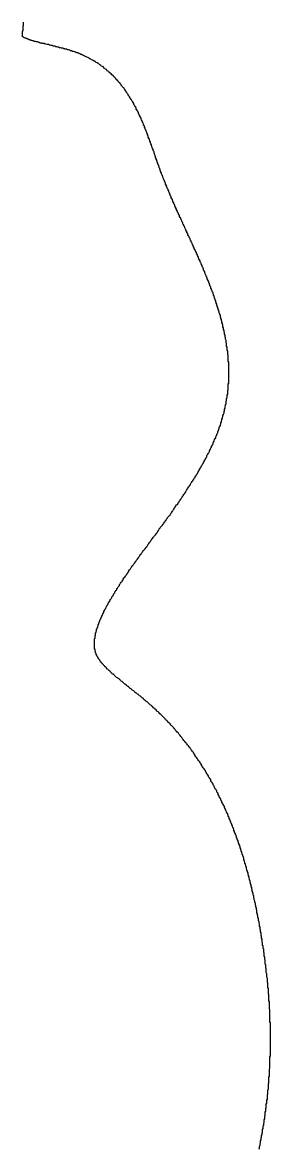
# Model space of a CAD drawing. Header units: millimetres. Extents: x 111 to 2999, y 81 to 1941.
# Drawn here: x 1063.1 to 1067.85, y 438.18 to 459.73 of the extents above; entities that cross this region are included whole.
import ezdxf

# ---------------------------------------------------------------- set-up
doc = ezdxf.new("R2010")
doc.units = ezdxf.units.MM

msp = doc.modelspace()

# ---------------------------------------------------------------- linework, layer by layer
msp.add_polyline3d([(1067.63, 438.163, 0), (1067.64, 438.183, 0), (1067.64, 438.203, 0), (1067.64, 438.223, 0), (1067.65, 438.233, 0), (1067.65, 438.253, 0), (1067.65, 438.273, 0), (1067.66, 438.283, 0), (1067.66, 438.303, 0), (1067.66, 438.323, 0), (1067.67, 438.343, 0), (1067.67, 438.353, 0), (1067.67, 438.373, 0), (1067.68, 438.393, 0), (1067.68, 438.403, 0), (1067.68, 438.423, 0), (1067.69, 438.443, 0), (1067.69, 438.463, 0), (1067.69, 438.473, 0), (1067.7, 438.493, 0), (1067.7, 438.513, 0), (1067.7, 438.523, 0), (1067.7, 438.543, 0), (1067.71, 438.563, 0), (1067.71, 438.573, 0), (1067.71, 438.593, 0), (1067.71, 438.613, 0), (1067.72, 438.623, 0), (1067.72, 438.643, 0), (1067.72, 438.663, 0), (1067.73, 438.673, 0), (1067.73, 438.693, 0), (1067.73, 438.713, 0), (1067.73, 438.723, 0), (1067.74, 438.743, 0), (1067.74, 438.763, 0), (1067.74, 438.773, 0), (1067.74, 438.793, 0), (1067.75, 438.813, 0), (1067.75, 438.823, 0), (1067.75, 438.843, 0), (1067.75, 438.863, 0), (1067.75, 438.873, 0), (1067.76, 438.893, 0), (1067.76, 438.913, 0), (1067.76, 438.923, 0), (1067.76, 438.943, 0), (1067.77, 438.963, 0), (1067.77, 438.973, 0), (1067.77, 438.993, 0), (1067.77, 439.013, 0), (1067.77, 439.023, 0), (1067.78, 439.043, 0), (1067.78, 439.053, 0), (1067.78, 439.073, 0), (1067.78, 439.093, 0), (1067.78, 439.103, 0), (1067.79, 439.123, 0), (1067.79, 439.143, 0), (1067.79, 439.153, 0), (1067.79, 439.173, 0), (1067.79, 439.193, 0), (1067.79, 439.203, 0), (1067.8, 439.223, 0), (1067.8, 439.233, 0), (1067.8, 439.253, 0), (1067.8, 439.273, 0), (1067.8, 439.283, 0), (1067.8, 439.303, 0), (1067.81, 439.313, 0), (1067.81, 439.333, 0), (1067.81, 439.353, 0), (1067.81, 439.363, 0), (1067.81, 439.383, 0), (1067.81, 439.403, 0), (1067.81, 439.413, 0), (1067.82, 439.433, 0), (1067.82, 439.443, 0), (1067.82, 439.463, 0), (1067.82, 439.483, 0), (1067.82, 439.493, 0), (1067.82, 439.513, 0), (1067.82, 439.523, 0), (1067.82, 439.543, 0), (1067.83, 439.563, 0), (1067.83, 439.573, 0), (1067.83, 439.593, 0), (1067.83, 439.603, 0), (1067.83, 439.623, 0), (1067.83, 439.633, 0), (1067.83, 439.653, 0), (1067.83, 439.673, 0), (1067.83, 439.683, 0), (1067.83, 439.703, 0), (1067.84, 439.713, 0), (1067.84, 439.733, 0), (1067.84, 439.753, 0), (1067.84, 439.763, 0), (1067.84, 439.783, 0), (1067.84, 439.793, 0), (1067.84, 439.813, 0), (1067.84, 439.823, 0), (1067.84, 439.843, 0), (1067.84, 439.863, 0), (1067.84, 439.873, 0), (1067.84, 439.893, 0), (1067.84, 439.903, 0), (1067.84, 439.923, 0), (1067.84, 439.933, 0), (1067.85, 439.953, 0), (1067.85, 439.973, 0), (1067.85, 439.983, 0), (1067.85, 440.003, 0), (1067.85, 440.013, 0), (1067.85, 440.033, 0), (1067.85, 440.043, 0), (1067.85, 440.063, 0), (1067.85, 440.083, 0), (1067.85, 440.093, 0), (1067.85, 440.113, 0), (1067.85, 440.123, 0), (1067.85, 440.143, 0), (1067.85, 440.153, 0), (1067.85, 440.173, 0), (1067.85, 440.183, 0), (1067.85, 440.203, 0), (1067.85, 440.213, 0), (1067.85, 440.233, 0), (1067.85, 440.253, 0), (1067.85, 440.263, 0), (1067.85, 440.283, 0), (1067.85, 440.293, 0), (1067.85, 440.313, 0), (1067.85, 440.323, 0), (1067.85, 440.343, 0), (1067.85, 440.353, 0), (1067.85, 440.373, 0), (1067.85, 440.383, 0), (1067.85, 440.403, 0), (1067.85, 440.423, 0), (1067.85, 440.433, 0), (1067.85, 440.453, 0), (1067.85, 440.463, 0), (1067.85, 440.483, 0), (1067.85, 440.493, 0), (1067.85, 440.513, 0), (1067.85, 440.523, 0), (1067.85, 440.543, 0), (1067.85, 440.553, 0), (1067.85, 440.573, 0), (1067.85, 440.583, 0), (1067.84, 440.603, 0), (1067.84, 440.623, 0), (1067.84, 440.633, 0), (1067.84, 440.653, 0), (1067.84, 440.663, 0), (1067.84, 440.683, 0), (1067.84, 440.693, 0), (1067.84, 440.713, 0), (1067.84, 440.723, 0), (1067.84, 440.743, 0), (1067.84, 440.753, 0), (1067.84, 440.773, 0), (1067.84, 440.783, 0), (1067.84, 440.803, 0), (1067.84, 440.813, 0), (1067.84, 440.833, 0), (1067.83, 440.843, 0), (1067.83, 440.863, 0), (1067.83, 440.873, 0), (1067.83, 440.893, 0), (1067.83, 440.903, 0), (1067.83, 440.923, 0), (1067.83, 440.933, 0), (1067.83, 440.953, 0), (1067.83, 440.973, 0), (1067.83, 440.983, 0), (1067.82, 441.003, 0), (1067.82, 441.013, 0), (1067.82, 441.033, 0), (1067.82, 441.043, 0), (1067.82, 441.063, 0), (1067.82, 441.073, 0), (1067.82, 441.093, 0), (1067.82, 441.103, 0), (1067.82, 441.123, 0), (1067.81, 441.133, 0), (1067.81, 441.153, 0), (1067.81, 441.163, 0), (1067.81, 441.183, 0), (1067.81, 441.193, 0), (1067.81, 441.213, 0), (1067.81, 441.223, 0), (1067.81, 441.243, 0), (1067.8, 441.253, 0), (1067.8, 441.273, 0), (1067.8, 441.283, 0), (1067.8, 441.303, 0), (1067.8, 441.313, 0), (1067.8, 441.333, 0), (1067.8, 441.343, 0), (1067.79, 441.363, 0), (1067.79, 441.373, 0), (1067.79, 441.393, 0), (1067.79, 441.403, 0), (1067.79, 441.423, 0), (1067.79, 441.433, 0), (1067.78, 441.453, 0), (1067.78, 441.463, 0), (1067.78, 441.483, 0), (1067.78, 441.493, 0), (1067.78, 441.513, 0), (1067.78, 441.523, 0), (1067.77, 441.543, 0), (1067.77, 441.553, 0), (1067.77, 441.573, 0), (1067.77, 441.583, 0), (1067.77, 441.603, 0), (1067.77, 441.613, 0), (1067.76, 441.633, 0), (1067.76, 441.643, 0), (1067.76, 441.663, 0), (1067.76, 441.673, 0), (1067.76, 441.693, 0), (1067.75, 441.703, 0), (1067.75, 441.723, 0), (1067.75, 441.733, 0), (1067.75, 441.753, 0), (1067.75, 441.763, 0), (1067.75, 441.783, 0), (1067.74, 441.793, 0), (1067.74, 441.813, 0), (1067.74, 441.823, 0), (1067.74, 441.843, 0), (1067.73, 441.853, 0), (1067.73, 441.873, 0), (1067.73, 441.883, 0), (1067.73, 441.903, 0), (1067.73, 441.913, 0), (1067.72, 441.933, 0), (1067.72, 441.943, 0), (1067.72, 441.963, 0), (1067.72, 441.973, 0), (1067.72, 441.993, 0), (1067.71, 442.003, 0), (1067.71, 442.023, 0), (1067.71, 442.033, 0), (1067.71, 442.053, 0), (1067.7, 442.063, 0), (1067.7, 442.083, 0), (1067.7, 442.093, 0), (1067.7, 442.113, 0), (1067.69, 442.123, 0), (1067.69, 442.143, 0), (1067.69, 442.153, 0), (1067.69, 442.173, 0), (1067.69, 442.183, 0), (1067.68, 442.203, 0), (1067.68, 442.213, 0), (1067.68, 442.233, 0), (1067.68, 442.243, 0), (1067.67, 442.263, 0), (1067.67, 442.273, 0), (1067.67, 442.293, 0), (1067.67, 442.303, 0), (1067.66, 442.323, 0), (1067.66, 442.343, 0), (1067.66, 442.353, 0), (1067.65, 442.373, 0), (1067.65, 442.383, 0), (1067.65, 442.403, 0), (1067.65, 442.413, 0), (1067.64, 442.433, 0), (1067.64, 442.443, 0), (1067.64, 442.463, 0), (1067.64, 442.473, 0), (1067.63, 442.493, 0), (1067.63, 442.503, 0), (1067.63, 442.523, 0), (1067.62, 442.533, 0), (1067.62, 442.553, 0), (1067.62, 442.563, 0), (1067.62, 442.583, 0), (1067.61, 442.593, 0), (1067.61, 442.613, 0), (1067.61, 442.623, 0), (1067.6, 442.643, 0), (1067.6, 442.653, 0), (1067.6, 442.673, 0), (1067.59, 442.683, 0), (1067.59, 442.703, 0), (1067.59, 442.713, 0), (1067.59, 442.733, 0), (1067.58, 442.753, 0), (1067.58, 442.763, 0), (1067.58, 442.783, 0), (1067.57, 442.793, 0), (1067.57, 442.813, 0), (1067.57, 442.823, 0), (1067.56, 442.843, 0), (1067.56, 442.853, 0), (1067.56, 442.873, 0), (1067.55, 442.883, 0), (1067.55, 442.903, 0), (1067.55, 442.913, 0), (1067.54, 442.933, 0), (1067.54, 442.943, 0), (1067.54, 442.963, 0), (1067.53, 442.973, 0), (1067.53, 442.993, 0), (1067.53, 443.013, 0), (1067.52, 443.023, 0), (1067.52, 443.043, 0), (1067.52, 443.053, 0), (1067.51, 443.073, 0), (1067.51, 443.083, 0), (1067.5, 443.103, 0), (1067.5, 443.113, 0), (1067.5, 443.133, 0), (1067.49, 443.143, 0), (1067.49, 443.163, 0), (1067.49, 443.173, 0), (1067.48, 443.193, 0), (1067.48, 443.203, 0), (1067.48, 443.223, 0), (1067.47, 443.243, 0), (1067.47, 443.253, 0), (1067.46, 443.273, 0), (1067.46, 443.283, 0), (1067.46, 443.303, 0), (1067.45, 443.313, 0), (1067.45, 443.333, 0), (1067.44, 443.343, 0), (1067.44, 443.363, 0), (1067.44, 443.373, 0), (1067.43, 443.393, 0), (1067.43, 443.403, 0), (1067.42, 443.423, 0), (1067.42, 443.443, 0), (1067.42, 443.453, 0), (1067.41, 443.473, 0), (1067.41, 443.483, 0), (1067.4, 443.503, 0), (1067.4, 443.513, 0), (1067.39, 443.533, 0), (1067.39, 443.543, 0), (1067.39, 443.563, 0), (1067.38, 443.573, 0), (1067.38, 443.593, 0), (1067.37, 443.603, 0), (1067.37, 443.623, 0), (1067.36, 443.633, 0), (1067.36, 443.653, 0), (1067.35, 443.673, 0), (1067.35, 443.683, 0), (1067.34, 443.703, 0), (1067.34, 443.713, 0), (1067.34, 443.733, 0), (1067.33, 443.743, 0), (1067.33, 443.763, 0), (1067.32, 443.773, 0), (1067.32, 443.793, 0), (1067.31, 443.803, 0), (1067.31, 443.823, 0), (1067.3, 443.833, 0), (1067.3, 443.853, 0), (1067.29, 443.863, 0), (1067.29, 443.883, 0), (1067.28, 443.893, 0), (1067.28, 443.913, 0), (1067.27, 443.933, 0), (1067.27, 443.943, 0), (1067.26, 443.963, 0), (1067.26, 443.973, 0), (1067.25, 443.993, 0), (1067.25, 444.003, 0), (1067.24, 444.023, 0), (1067.24, 444.033, 0), (1067.23, 444.053, 0), (1067.23, 444.063, 0), (1067.22, 444.083, 0), (1067.21, 444.093, 0), (1067.21, 444.113, 0), (1067.2, 444.123, 0), (1067.2, 444.143, 0), (1067.19, 444.153, 0), (1067.19, 444.173, 0), (1067.18, 444.183, 0), (1067.18, 444.203, 0), (1067.17, 444.213, 0), (1067.16, 444.233, 0), (1067.16, 444.243, 0), (1067.15, 444.263, 0), (1067.15, 444.283, 0), (1067.14, 444.293, 0), (1067.14, 444.313, 0), (1067.13, 444.323, 0), (1067.12, 444.343, 0), (1067.12, 444.353, 0), (1067.11, 444.373, 0), (1067.11, 444.383, 0), (1067.1, 444.403, 0), (1067.09, 444.413, 0), (1067.09, 444.433, 0), (1067.08, 444.443, 0), (1067.08, 444.463, 0), (1067.07, 444.473, 0), (1067.06, 444.493, 0), (1067.06, 444.503, 0), (1067.05, 444.523, 0), (1067.04, 444.533, 0), (1067.04, 444.553, 0), (1067.03, 444.563, 0), (1067.03, 444.583, 0), (1067.02, 444.593, 0), (1067.01, 444.613, 0), (1067.01, 444.623, 0), (1067, 444.643, 0), (1066.99, 444.653, 0), (1066.99, 444.673, 0), (1066.98, 444.683, 0), (1066.97, 444.703, 0), (1066.97, 444.713, 0), (1066.96, 444.733, 0), (1066.95, 444.743, 0), (1066.95, 444.753, 0), (1066.94, 444.773, 0), (1066.93, 444.783, 0), (1066.92, 444.803, 0), (1066.92, 444.813, 0), (1066.91, 444.833, 0), (1066.9, 444.843, 0), (1066.9, 444.863, 0), (1066.89, 444.873, 0), (1066.88, 444.893, 0), (1066.87, 444.903, 0), (1066.87, 444.923, 0), (1066.86, 444.933, 0), (1066.85, 444.953, 0), (1066.85, 444.963, 0), (1066.84, 444.983, 0), (1066.83, 444.993, 0), (1066.82, 445.003, 0), (1066.82, 445.023, 0), (1066.81, 445.033, 0), (1066.8, 445.053, 0), (1066.79, 445.063, 0), (1066.78, 445.083, 0), (1066.78, 445.093, 0), (1066.77, 445.113, 0), (1066.76, 445.123, 0), (1066.75, 445.143, 0), (1066.75, 445.153, 0), (1066.74, 445.163, 0), (1066.73, 445.183, 0), (1066.72, 445.193, 0), (1066.71, 445.213, 0), (1066.71, 445.223, 0), (1066.7, 445.243, 0), (1066.69, 445.253, 0), (1066.68, 445.273, 0), (1066.67, 445.283, 0), (1066.66, 445.293, 0), (1066.66, 445.313, 0), (1066.65, 445.323, 0), (1066.64, 445.343, 0), (1066.63, 445.353, 0), (1066.62, 445.373, 0), (1066.61, 445.383, 0), (1066.61, 445.393, 0), (1066.6, 445.413, 0), (1066.59, 445.423, 0), (1066.58, 445.443, 0), (1066.57, 445.453, 0), (1066.56, 445.463, 0), (1066.55, 445.483, 0), (1066.54, 445.493, 0), (1066.53, 445.513, 0), (1066.53, 445.523, 0), (1066.52, 445.533, 0), (1066.51, 445.553, 0), (1066.5, 445.563, 0), (1066.49, 445.583, 0), (1066.48, 445.593, 0), (1066.47, 445.603, 0), (1066.46, 445.623, 0), (1066.45, 445.633, 0), (1066.44, 445.653, 0), (1066.43, 445.663, 0), (1066.42, 445.673, 0), (1066.41, 445.693, 0), (1066.41, 445.703, 0), (1066.4, 445.713, 0), (1066.39, 445.733, 0), (1066.38, 445.743, 0), (1066.37, 445.763, 0), (1066.36, 445.773, 0), (1066.35, 445.783, 0), (1066.34, 445.803, 0), (1066.33, 445.813, 0), (1066.32, 445.823, 0), (1066.31, 445.843, 0), (1066.3, 445.853, 0), (1066.29, 445.863, 0), (1066.28, 445.883, 0), (1066.27, 445.893, 0), (1066.26, 445.903, 0), (1066.25, 445.923, 0), (1066.24, 445.933, 0), (1066.23, 445.943, 0), (1066.21, 445.963, 0), (1066.2, 445.973, 0), (1066.19, 445.983, 0), (1066.18, 446.003, 0), (1066.17, 446.013, 0), (1066.16, 446.023, 0), (1066.15, 446.043, 0), (1066.14, 446.053, 0), (1066.13, 446.063, 0), (1066.12, 446.083, 0), (1066.11, 446.093, 0), (1066.1, 446.103, 0), (1066.09, 446.123, 0), (1066.08, 446.133, 0), (1066.06, 446.143, 0), (1066.05, 446.163, 0), (1066.04, 446.173, 0), (1066.03, 446.183, 0), (1066.02, 446.193, 0), (1066.01, 446.213, 0), (1066, 446.223, 0), (1065.99, 446.233, 0), (1065.97, 446.253, 0), (1065.96, 446.263, 0), (1065.95, 446.273, 0), (1065.94, 446.283, 0), (1065.93, 446.303, 0), (1065.92, 446.313, 0), (1065.9, 446.323, 0), (1065.89, 446.333, 0), (1065.88, 446.353, 0), (1065.87, 446.363, 0), (1065.86, 446.373, 0), (1065.84, 446.383, 0), (1065.83, 446.403, 0), (1065.82, 446.413, 0), (1065.81, 446.423, 0), (1065.8, 446.433, 0), (1065.78, 446.453, 0), (1065.77, 446.463, 0), (1065.76, 446.473, 0), (1065.75, 446.483, 0), (1065.73, 446.493, 0), (1065.72, 446.513, 0), (1065.71, 446.523, 0), (1065.7, 446.533, 0), (1065.68, 446.543, 0), (1065.67, 446.553, 0), (1065.66, 446.573, 0), (1065.64, 446.583, 0), (1065.63, 446.593, 0), (1065.62, 446.603, 0), (1065.61, 446.613, 0), (1065.59, 446.633, 0), (1065.58, 446.643, 0), (1065.57, 446.653, 0), (1065.55, 446.663, 0), (1065.54, 446.673, 0), (1065.53, 446.683, 0), (1065.51, 446.703, 0), (1065.5, 446.713, 0), (1065.49, 446.723, 0), (1065.47, 446.733, 0), (1065.46, 446.743, 0), (1065.45, 446.753, 0), (1065.43, 446.763, 0), (1065.42, 446.773, 0), (1065.41, 446.793, 0), (1065.39, 446.803, 0), (1065.38, 446.813, 0), (1065.37, 446.823, 0), (1065.36, 446.833, 0), (1065.34, 446.843, 0), (1065.33, 446.853, 0), (1065.32, 446.863, 0), (1065.3, 446.873, 0), (1065.29, 446.883, 0), (1065.28, 446.893, 0), (1065.26, 446.903, 0), (1065.25, 446.913, 0), (1065.24, 446.923, 0), (1065.23, 446.933, 0), (1065.21, 446.943, 0), (1065.2, 446.953, 0), (1065.19, 446.963, 0), (1065.18, 446.973, 0), (1065.16, 446.983, 0), (1065.15, 446.993, 0), (1065.14, 447.003, 0), (1065.13, 447.013, 0), (1065.11, 447.023, 0), (1065.1, 447.033, 0), (1065.09, 447.043, 0), (1065.08, 447.053, 0), (1065.06, 447.063, 0), (1065.05, 447.073, 0), (1065.04, 447.083, 0), (1065.03, 447.093, 0), (1065.02, 447.103, 0), (1065.01, 447.113, 0), (1064.99, 447.123, 0), (1064.98, 447.133, 0), (1064.97, 447.143, 0), (1064.96, 447.153, 0), (1064.95, 447.163, 0), (1064.94, 447.173, 0), (1064.93, 447.173, 0), (1064.92, 447.183, 0), (1064.9, 447.193, 0), (1064.89, 447.203, 0), (1064.88, 447.213, 0), (1064.87, 447.223, 0), (1064.86, 447.233, 0), (1064.85, 447.243, 0), (1064.84, 447.253, 0), (1064.83, 447.253, 0), (1064.82, 447.263, 0), (1064.81, 447.273, 0), (1064.8, 447.283, 0), (1064.79, 447.293, 0), (1064.78, 447.303, 0), (1064.78, 447.313, 0), (1064.77, 447.313, 0), (1064.76, 447.323, 0), (1064.75, 447.333, 0), (1064.74, 447.343, 0), (1064.73, 447.353, 0), (1064.72, 447.353, 0), (1064.71, 447.363, 0), (1064.71, 447.373, 0), (1064.7, 447.383, 0), (1064.69, 447.393, 0), (1064.68, 447.393, 0), (1064.68, 447.403, 0), (1064.67, 447.413, 0), (1064.66, 447.423, 0), (1064.66, 447.423, 0), (1064.65, 447.433, 0), (1064.64, 447.443, 0), (1064.64, 447.453, 0), (1064.63, 447.453, 0), (1064.62, 447.463, 0), (1064.62, 447.473, 0), (1064.61, 447.473, 0), (1064.61, 447.483, 0), (1064.6, 447.493, 0), (1064.6, 447.493, 0), (1064.59, 447.503, 0), (1064.59, 447.513, 0), (1064.58, 447.513, 0), (1064.58, 447.523, 0), (1064.57, 447.533, 0), (1064.57, 447.533, 0), (1064.56, 447.543, 0), (1064.56, 447.543, 0), (1064.56, 447.553, 0), (1064.55, 447.553, 0), (1064.55, 447.563, 0), (1064.55, 447.573, 0), (1064.54, 447.573, 0), (1064.54, 447.583, 0), (1064.54, 447.583, 0), (1064.53, 447.593, 0), (1064.53, 447.593, 0), (1064.53, 447.603, 0), (1064.53, 447.603, 0), (1064.52, 447.613, 0), (1064.52, 447.613, 0), (1064.52, 447.623, 0), (1064.52, 447.623, 0), (1064.51, 447.633, 0), (1064.51, 447.643, 0), (1064.51, 447.643, 0), (1064.51, 447.653, 0), (1064.51, 447.653, 0), (1064.5, 447.663, 0), (1064.5, 447.663, 0), (1064.5, 447.673, 0), (1064.5, 447.673, 0), (1064.5, 447.683, 0), (1064.5, 447.683, 0), (1064.49, 447.693, 0), (1064.49, 447.693, 0), (1064.49, 447.703, 0), (1064.49, 447.713, 0), (1064.49, 447.713, 0), (1064.49, 447.723, 0), (1064.49, 447.723, 0), (1064.49, 447.733, 0), (1064.48, 447.733, 0), (1064.48, 447.743, 0), (1064.48, 447.753, 0), (1064.48, 447.753, 0), (1064.48, 447.763, 0), (1064.48, 447.763, 0), (1064.48, 447.773, 0), (1064.48, 447.783, 0), (1064.48, 447.783, 0), (1064.48, 447.793, 0), (1064.48, 447.803, 0), (1064.48, 447.803, 0), (1064.48, 447.813, 0), (1064.48, 447.813, 0), (1064.48, 447.823, 0), (1064.48, 447.833, 0), (1064.48, 447.833, 0), (1064.48, 447.843, 0), (1064.48, 447.853, 0), (1064.48, 447.863, 0), (1064.48, 447.863, 0), (1064.48, 447.873, 0), (1064.48, 447.883, 0), (1064.48, 447.883, 0), (1064.48, 447.893, 0), (1064.48, 447.903, 0), (1064.48, 447.913, 0), (1064.48, 447.913, 0), (1064.48, 447.923, 0), (1064.48, 447.933, 0), (1064.49, 447.943, 0), (1064.49, 447.953, 0), (1064.49, 447.953, 0), (1064.49, 447.963, 0), (1064.49, 447.973, 0), (1064.49, 447.983, 0), (1064.49, 447.993, 0), (1064.49, 447.993, 0), (1064.5, 448.003, 0), (1064.5, 448.013, 0), (1064.5, 448.023, 0), (1064.5, 448.033, 0), (1064.5, 448.043, 0), (1064.51, 448.053, 0), (1064.51, 448.053, 0), (1064.51, 448.063, 0), (1064.51, 448.073, 0), (1064.52, 448.083, 0), (1064.52, 448.093, 0), (1064.52, 448.103, 0), (1064.52, 448.113, 0), (1064.53, 448.123, 0), (1064.53, 448.133, 0), (1064.53, 448.143, 0), (1064.54, 448.153, 0), (1064.54, 448.163, 0), (1064.54, 448.173, 0), (1064.55, 448.183, 0), (1064.55, 448.193, 0), (1064.55, 448.203, 0), (1064.56, 448.213, 0), (1064.56, 448.223, 0), (1064.56, 448.233, 0), (1064.57, 448.243, 0), (1064.57, 448.253, 0), (1064.58, 448.263, 0), (1064.58, 448.273, 0), (1064.58, 448.283, 0), (1064.59, 448.293, 0), (1064.59, 448.303, 0), (1064.6, 448.313, 0), (1064.6, 448.323, 0), (1064.61, 448.333, 0), (1064.61, 448.343, 0), (1064.62, 448.353, 0), (1064.62, 448.363, 0), (1064.63, 448.383, 0), (1064.63, 448.393, 0), (1064.64, 448.403, 0), (1064.64, 448.413, 0), (1064.65, 448.423, 0), (1064.65, 448.433, 0), (1064.66, 448.443, 0), (1064.66, 448.453, 0), (1064.67, 448.473, 0), (1064.67, 448.483, 0), (1064.68, 448.493, 0), (1064.69, 448.503, 0), (1064.69, 448.513, 0), (1064.7, 448.523, 0), (1064.7, 448.533, 0), (1064.71, 448.553, 0), (1064.72, 448.563, 0), (1064.72, 448.573, 0), (1064.73, 448.583, 0), (1064.74, 448.593, 0), (1064.74, 448.613, 0), (1064.75, 448.623, 0), (1064.76, 448.633, 0), (1064.76, 448.643, 0), (1064.77, 448.653, 0), (1064.78, 448.673, 0), (1064.78, 448.683, 0), (1064.79, 448.693, 0), (1064.8, 448.703, 0), (1064.81, 448.713, 0), (1064.81, 448.733, 0), (1064.82, 448.743, 0), (1064.83, 448.753, 0), (1064.84, 448.763, 0), (1064.84, 448.783, 0), (1064.85, 448.793, 0), (1064.86, 448.803, 0), (1064.87, 448.813, 0), (1064.87, 448.833, 0), (1064.88, 448.843, 0), (1064.89, 448.853, 0), (1064.9, 448.863, 0), (1064.91, 448.883, 0), (1064.91, 448.893, 0), (1064.92, 448.903, 0), (1064.93, 448.923, 0), (1064.94, 448.933, 0), (1064.95, 448.943, 0), (1064.96, 448.953, 0), (1064.96, 448.973, 0), (1064.97, 448.983, 0), (1064.98, 448.993, 0), (1064.99, 449.013, 0), (1065, 449.023, 0), (1065.01, 449.033, 0), (1065.02, 449.053, 0), (1065.03, 449.063, 0), (1065.03, 449.073, 0), (1065.04, 449.093, 0), (1065.05, 449.103, 0), (1065.06, 449.113, 0), (1065.07, 449.133, 0), (1065.08, 449.143, 0), (1065.09, 449.153, 0), (1065.1, 449.173, 0), (1065.11, 449.183, 0), (1065.12, 449.193, 0), (1065.13, 449.213, 0), (1065.14, 449.223, 0), (1065.14, 449.233, 0), (1065.15, 449.253, 0), (1065.16, 449.263, 0), (1065.17, 449.273, 0), (1065.18, 449.293, 0), (1065.19, 449.303, 0), (1065.2, 449.323, 0), (1065.21, 449.333, 0), (1065.22, 449.343, 0), (1065.23, 449.363, 0), (1065.24, 449.373, 0), (1065.25, 449.383, 0), (1065.26, 449.403, 0), (1065.27, 449.413, 0), (1065.28, 449.433, 0), (1065.29, 449.443, 0), (1065.3, 449.453, 0), (1065.31, 449.473, 0), (1065.32, 449.483, 0), (1065.33, 449.503, 0), (1065.34, 449.513, 0), (1065.35, 449.523, 0), (1065.36, 449.543, 0), (1065.37, 449.553, 0), (1065.38, 449.573, 0), (1065.39, 449.583, 0), (1065.4, 449.593, 0), (1065.41, 449.613, 0), (1065.42, 449.623, 0), (1065.44, 449.643, 0), (1065.45, 449.653, 0), (1065.46, 449.673, 0), (1065.47, 449.683, 0), (1065.48, 449.693, 0), (1065.49, 449.713, 0), (1065.5, 449.723, 0), (1065.51, 449.743, 0), (1065.52, 449.753, 0), (1065.53, 449.773, 0), (1065.54, 449.783, 0), (1065.55, 449.793, 0), (1065.56, 449.813, 0), (1065.57, 449.823, 0), (1065.58, 449.843, 0), (1065.59, 449.853, 0), (1065.6, 449.873, 0), (1065.61, 449.883, 0), (1065.63, 449.903, 0), (1065.64, 449.913, 0), (1065.65, 449.923, 0), (1065.66, 449.943, 0), (1065.67, 449.953, 0), (1065.68, 449.973, 0), (1065.69, 449.983, 0), (1065.7, 450.003, 0), (1065.71, 450.013, 0), (1065.72, 450.033, 0), (1065.73, 450.043, 0), (1065.74, 450.063, 0), (1065.75, 450.073, 0), (1065.77, 450.093, 0), (1065.78, 450.103, 0), (1065.79, 450.123, 0), (1065.8, 450.133, 0), (1065.81, 450.143, 0), (1065.82, 450.163, 0), (1065.83, 450.173, 0), (1065.84, 450.193, 0), (1065.85, 450.203, 0), (1065.86, 450.223, 0), (1065.87, 450.233, 0), (1065.88, 450.253, 0), (1065.89, 450.263, 0), (1065.91, 450.283, 0), (1065.92, 450.293, 0), (1065.93, 450.313, 0), (1065.94, 450.323, 0), (1065.95, 450.343, 0), (1065.96, 450.353, 0), (1065.97, 450.373, 0), (1065.98, 450.383, 0), (1065.99, 450.403, 0), (1066, 450.413, 0), (1066.01, 450.433, 0), (1066.02, 450.443, 0), (1066.03, 450.463, 0), (1066.04, 450.473, 0), (1066.05, 450.493, 0), (1066.07, 450.503, 0), (1066.08, 450.523, 0), (1066.09, 450.543, 0), (1066.1, 450.553, 0), (1066.11, 450.573, 0), (1066.12, 450.583, 0), (1066.13, 450.603, 0), (1066.14, 450.613, 0), (1066.15, 450.633, 0), (1066.16, 450.643, 0), (1066.17, 450.663, 0), (1066.18, 450.673, 0), (1066.19, 450.693, 0), (1066.2, 450.703, 0), (1066.21, 450.723, 0), (1066.22, 450.733, 0), (1066.23, 450.753, 0), (1066.24, 450.773, 0), (1066.25, 450.783, 0), (1066.26, 450.803, 0), (1066.27, 450.813, 0), (1066.28, 450.833, 0), (1066.29, 450.843, 0), (1066.3, 450.863, 0), (1066.31, 450.873, 0), (1066.32, 450.893, 0), (1066.33, 450.913, 0), (1066.34, 450.923, 0), (1066.35, 450.943, 0), (1066.36, 450.953, 0), (1066.37, 450.973, 0), (1066.38, 450.983, 0), (1066.39, 451.003, 0), (1066.4, 451.013, 0), (1066.41, 451.033, 0), (1066.42, 451.053, 0), (1066.43, 451.063, 0), (1066.44, 451.083, 0), (1066.45, 451.093, 0), (1066.46, 451.113, 0), (1066.47, 451.133, 0), (1066.48, 451.143, 0), (1066.49, 451.163, 0), (1066.49, 451.173, 0), (1066.5, 451.193, 0), (1066.51, 451.203, 0), (1066.52, 451.223, 0), (1066.53, 451.243, 0), (1066.54, 451.253, 0), (1066.55, 451.273, 0), (1066.56, 451.283, 0), (1066.57, 451.303, 0), (1066.58, 451.323, 0), (1066.58, 451.333, 0), (1066.59, 451.353, 0), (1066.6, 451.363, 0), (1066.61, 451.383, 0), (1066.62, 451.403, 0), (1066.63, 451.413, 0), (1066.63, 451.433, 0), (1066.64, 451.453, 0), (1066.65, 451.463, 0), (1066.66, 451.483, 0), (1066.67, 451.493, 0), (1066.68, 451.513, 0), (1066.68, 451.533, 0), (1066.69, 451.543, 0), (1066.7, 451.563, 0), (1066.71, 451.583, 0), (1066.72, 451.593, 0), (1066.72, 451.613, 0), (1066.73, 451.633, 0), (1066.74, 451.643, 0), (1066.75, 451.663, 0), (1066.75, 451.673, 0), (1066.76, 451.693, 0), (1066.77, 451.713, 0), (1066.77, 451.723, 0), (1066.78, 451.743, 0), (1066.79, 451.763, 0), (1066.8, 451.773, 0), (1066.8, 451.793, 0), (1066.81, 451.813, 0), (1066.82, 451.823, 0), (1066.82, 451.843, 0), (1066.83, 451.863, 0), (1066.84, 451.873, 0), (1066.84, 451.893, 0), (1066.85, 451.913, 0), (1066.86, 451.933, 0), (1066.86, 451.943, 0), (1066.87, 451.963, 0), (1066.87, 451.983, 0), (1066.88, 451.993, 0), (1066.89, 452.013, 0), (1066.89, 452.033, 0), (1066.9, 452.043, 0), (1066.9, 452.063, 0), (1066.91, 452.083, 0), (1066.91, 452.103, 0), (1066.92, 452.113, 0), (1066.92, 452.133, 0), (1066.93, 452.153, 0), (1066.93, 452.163, 0), (1066.94, 452.183, 0), (1066.94, 452.203, 0), (1066.95, 452.223, 0), (1066.95, 452.233, 0), (1066.96, 452.253, 0), (1066.96, 452.273, 0), (1066.96, 452.283, 0), (1066.97, 452.303, 0), (1066.97, 452.323, 0), (1066.98, 452.343, 0), (1066.98, 452.353, 0), (1066.98, 452.373, 0), (1066.99, 452.393, 0), (1066.99, 452.413, 0), (1067, 452.423, 0), (1067, 452.443, 0), (1067, 452.463, 0), (1067, 452.473, 0), (1067.01, 452.493, 0), (1067.01, 452.513, 0), (1067.01, 452.533, 0), (1067.02, 452.543, 0), (1067.02, 452.563, 0), (1067.02, 452.583, 0), (1067.02, 452.593, 0), (1067.03, 452.613, 0), (1067.03, 452.633, 0), (1067.03, 452.653, 0), (1067.03, 452.663, 0), (1067.03, 452.683, 0), (1067.04, 452.703, 0), (1067.04, 452.713, 0), (1067.04, 452.733, 0), (1067.04, 452.753, 0), (1067.04, 452.773, 0), (1067.04, 452.783, 0), (1067.04, 452.803, 0), (1067.05, 452.823, 0), (1067.05, 452.833, 0), (1067.05, 452.853, 0), (1067.05, 452.873, 0), (1067.05, 452.883, 0), (1067.05, 452.903, 0), (1067.05, 452.923, 0), (1067.05, 452.933, 0), (1067.05, 452.953, 0), (1067.05, 452.973, 0), (1067.05, 452.983, 0), (1067.05, 453.003, 0), (1067.05, 453.023, 0), (1067.05, 453.043, 0), (1067.05, 453.053, 0), (1067.05, 453.073, 0), (1067.05, 453.093, 0), (1067.05, 453.103, 0), (1067.05, 453.123, 0), (1067.05, 453.143, 0), (1067.05, 453.153, 0), (1067.05, 453.173, 0), (1067.05, 453.193, 0), (1067.05, 453.203, 0), (1067.05, 453.223, 0), (1067.04, 453.243, 0), (1067.04, 453.253, 0), (1067.04, 453.273, 0), (1067.04, 453.283, 0), (1067.04, 453.303, 0), (1067.04, 453.323, 0), (1067.04, 453.333, 0), (1067.04, 453.353, 0), (1067.03, 453.373, 0), (1067.03, 453.383, 0), (1067.03, 453.403, 0), (1067.03, 453.423, 0), (1067.03, 453.433, 0), (1067.02, 453.453, 0), (1067.02, 453.473, 0), (1067.02, 453.483, 0), (1067.02, 453.503, 0), (1067.02, 453.513, 0), (1067.01, 453.533, 0), (1067.01, 453.553, 0), (1067.01, 453.563, 0), (1067.01, 453.583, 0), (1067, 453.593, 0), (1067, 453.613, 0), (1067, 453.633, 0), (1067, 453.643, 0), (1066.99, 453.663, 0), (1066.99, 453.683, 0), (1066.99, 453.693, 0), (1066.98, 453.713, 0), (1066.98, 453.723, 0), (1066.98, 453.743, 0), (1066.97, 453.763, 0), (1066.97, 453.773, 0), (1066.97, 453.793, 0), (1066.96, 453.803, 0), (1066.96, 453.823, 0), (1066.96, 453.833, 0), (1066.95, 453.853, 0), (1066.95, 453.873, 0), (1066.95, 453.883, 0), (1066.94, 453.903, 0), (1066.94, 453.913, 0), (1066.94, 453.933, 0), (1066.93, 453.953, 0), (1066.93, 453.963, 0), (1066.92, 453.983, 0), (1066.92, 453.993, 0), (1066.92, 454.013, 0), (1066.91, 454.023, 0), (1066.91, 454.043, 0), (1066.9, 454.063, 0), (1066.9, 454.073, 0), (1066.89, 454.093, 0), (1066.89, 454.103, 0), (1066.89, 454.123, 0), (1066.88, 454.133, 0), (1066.88, 454.153, 0), (1066.87, 454.163, 0), (1066.87, 454.183, 0), (1066.86, 454.203, 0), (1066.86, 454.213, 0), (1066.85, 454.233, 0), (1066.85, 454.243, 0), (1066.84, 454.263, 0), (1066.84, 454.273, 0), (1066.83, 454.293, 0), (1066.83, 454.303, 0), (1066.82, 454.323, 0), (1066.82, 454.333, 0), (1066.81, 454.353, 0), (1066.81, 454.363, 0), (1066.8, 454.383, 0), (1066.8, 454.403, 0), (1066.79, 454.413, 0), (1066.79, 454.433, 0), (1066.78, 454.443, 0), (1066.78, 454.463, 0), (1066.77, 454.473, 0), (1066.77, 454.493, 0), (1066.76, 454.503, 0), (1066.76, 454.523, 0), (1066.75, 454.533, 0), (1066.75, 454.553, 0), (1066.74, 454.563, 0), (1066.73, 454.583, 0), (1066.73, 454.593, 0), (1066.72, 454.613, 0), (1066.72, 454.623, 0), (1066.71, 454.643, 0), (1066.71, 454.653, 0), (1066.7, 454.673, 0), (1066.69, 454.683, 0), (1066.69, 454.703, 0), (1066.68, 454.713, 0), (1066.68, 454.733, 0), (1066.67, 454.743, 0), (1066.67, 454.763, 0), (1066.66, 454.773, 0), (1066.65, 454.793, 0), (1066.65, 454.803, 0), (1066.64, 454.823, 0), (1066.64, 454.833, 0), (1066.63, 454.853, 0), (1066.62, 454.863, 0), (1066.62, 454.883, 0), (1066.61, 454.893, 0), (1066.6, 454.913, 0), (1066.6, 454.923, 0), (1066.59, 454.943, 0), (1066.59, 454.953, 0), (1066.58, 454.973, 0), (1066.57, 454.983, 0), (1066.57, 455.003, 0), (1066.56, 455.013, 0), (1066.56, 455.033, 0), (1066.55, 455.043, 0), (1066.54, 455.063, 0), (1066.54, 455.073, 0), (1066.53, 455.093, 0), (1066.52, 455.103, 0), (1066.52, 455.123, 0), (1066.51, 455.133, 0), (1066.5, 455.153, 0), (1066.5, 455.163, 0), (1066.49, 455.183, 0), (1066.48, 455.193, 0), (1066.48, 455.203, 0), (1066.47, 455.223, 0), (1066.47, 455.233, 0), (1066.46, 455.253, 0), (1066.45, 455.263, 0), (1066.45, 455.283, 0), (1066.44, 455.293, 0), (1066.43, 455.313, 0), (1066.43, 455.323, 0), (1066.42, 455.343, 0), (1066.41, 455.353, 0), (1066.41, 455.373, 0), (1066.4, 455.383, 0), (1066.39, 455.403, 0), (1066.39, 455.413, 0), (1066.38, 455.423, 0), (1066.37, 455.443, 0), (1066.37, 455.453, 0), (1066.36, 455.473, 0), (1066.35, 455.483, 0), (1066.35, 455.503, 0), (1066.34, 455.513, 0), (1066.33, 455.533, 0), (1066.33, 455.543, 0), (1066.32, 455.563, 0), (1066.31, 455.573, 0), (1066.31, 455.593, 0), (1066.3, 455.603, 0), (1066.29, 455.613, 0), (1066.29, 455.633, 0), (1066.28, 455.643, 0), (1066.27, 455.663, 0), (1066.27, 455.673, 0), (1066.26, 455.693, 0), (1066.25, 455.703, 0), (1066.25, 455.723, 0), (1066.24, 455.733, 0), (1066.23, 455.753, 0), (1066.23, 455.763, 0), (1066.22, 455.773, 0), (1066.21, 455.793, 0), (1066.21, 455.803, 0), (1066.2, 455.823, 0), (1066.19, 455.833, 0), (1066.19, 455.853, 0), (1066.18, 455.863, 0), (1066.17, 455.883, 0), (1066.17, 455.893, 0), (1066.16, 455.903, 0), (1066.15, 455.923, 0), (1066.15, 455.933, 0), (1066.14, 455.953, 0), (1066.13, 455.963, 0), (1066.13, 455.983, 0), (1066.12, 455.993, 0), (1066.11, 456.013, 0), (1066.11, 456.023, 0), (1066.1, 456.043, 0), (1066.09, 456.053, 0), (1066.09, 456.063, 0), (1066.08, 456.083, 0), (1066.07, 456.093, 0), (1066.07, 456.113, 0), (1066.06, 456.123, 0), (1066.05, 456.143, 0), (1066.05, 456.153, 0), (1066.04, 456.173, 0), (1066.04, 456.183, 0), (1066.03, 456.193, 0), (1066.02, 456.213, 0), (1066.02, 456.223, 0), (1066.01, 456.243, 0), (1066, 456.253, 0), (1066, 456.273, 0), (1065.99, 456.283, 0), (1065.98, 456.303, 0), (1065.98, 456.313, 0), (1065.97, 456.323, 0), (1065.97, 456.343, 0), (1065.96, 456.353, 0), (1065.95, 456.373, 0), (1065.95, 456.383, 0), (1065.94, 456.403, 0), (1065.93, 456.413, 0), (1065.93, 456.423, 0), (1065.92, 456.443, 0), (1065.92, 456.453, 0), (1065.91, 456.473, 0), (1065.9, 456.483, 0), (1065.9, 456.503, 0), (1065.89, 456.513, 0), (1065.89, 456.533, 0), (1065.88, 456.543, 0), (1065.87, 456.553, 0), (1065.87, 456.573, 0), (1065.86, 456.583, 0), (1065.86, 456.603, 0), (1065.85, 456.613, 0), (1065.84, 456.633, 0), (1065.84, 456.643, 0), (1065.83, 456.663, 0), (1065.83, 456.673, 0), (1065.82, 456.683, 0), (1065.82, 456.703, 0), (1065.81, 456.713, 0), (1065.8, 456.733, 0), (1065.8, 456.743, 0), (1065.79, 456.763, 0), (1065.79, 456.773, 0), (1065.78, 456.783, 0), (1065.78, 456.803, 0), (1065.77, 456.813, 0), (1065.76, 456.833, 0), (1065.76, 456.843, 0), (1065.75, 456.863, 0), (1065.75, 456.873, 0), (1065.74, 456.893, 0), (1065.74, 456.903, 0), (1065.73, 456.923, 0), (1065.73, 456.933, 0), (1065.72, 456.943, 0), (1065.72, 456.963, 0), (1065.71, 456.973, 0), (1065.71, 456.993, 0), (1065.7, 457.003, 0), (1065.69, 457.023, 0), (1065.69, 457.033, 0), (1065.68, 457.053, 0), (1065.68, 457.063, 0), (1065.67, 457.083, 0), (1065.67, 457.093, 0), (1065.66, 457.113, 0), (1065.66, 457.123, 0), (1065.65, 457.143, 0), (1065.65, 457.153, 0), (1065.64, 457.173, 0), (1065.64, 457.183, 0), (1065.63, 457.203, 0), (1065.63, 457.213, 0), (1065.62, 457.233, 0), (1065.62, 457.253, 0), (1065.61, 457.263, 0), (1065.6, 457.283, 0), (1065.6, 457.293, 0), (1065.59, 457.313, 0), (1065.59, 457.323, 0), (1065.58, 457.343, 0), (1065.58, 457.353, 0), (1065.57, 457.373, 0), (1065.57, 457.383, 0), (1065.56, 457.403, 0), (1065.55, 457.423, 0), (1065.55, 457.433, 0), (1065.54, 457.453, 0), (1065.54, 457.463, 0), (1065.53, 457.483, 0), (1065.53, 457.493, 0), (1065.52, 457.513, 0), (1065.51, 457.533, 0), (1065.51, 457.543, 0), (1065.5, 457.563, 0), (1065.5, 457.573, 0), (1065.49, 457.593, 0), (1065.49, 457.603, 0), (1065.48, 457.623, 0), (1065.47, 457.643, 0), (1065.47, 457.653, 0), (1065.46, 457.673, 0), (1065.45, 457.683, 0), (1065.45, 457.703, 0), (1065.44, 457.723, 0), (1065.44, 457.733, 0), (1065.43, 457.753, 0), (1065.42, 457.763, 0), (1065.42, 457.783, 0), (1065.41, 457.803, 0), (1065.4, 457.813, 0), (1065.4, 457.833, 0), (1065.39, 457.843, 0), (1065.38, 457.863, 0), (1065.37, 457.873, 0), (1065.37, 457.893, 0), (1065.36, 457.913, 0), (1065.35, 457.923, 0), (1065.35, 457.943, 0), (1065.34, 457.953, 0), (1065.33, 457.973, 0), (1065.32, 457.993, 0), (1065.32, 458.003, 0), (1065.31, 458.023, 0), (1065.3, 458.033, 0), (1065.29, 458.053, 0), (1065.28, 458.063, 0), (1065.28, 458.083, 0), (1065.27, 458.103, 0), (1065.26, 458.113, 0), (1065.25, 458.133, 0), (1065.24, 458.143, 0), (1065.23, 458.163, 0), (1065.23, 458.173, 0), (1065.22, 458.193, 0), (1065.21, 458.213, 0), (1065.2, 458.223, 0), (1065.19, 458.243, 0), (1065.18, 458.253, 0), (1065.17, 458.273, 0), (1065.16, 458.283, 0), (1065.15, 458.303, 0), (1065.14, 458.313, 0), (1065.13, 458.333, 0), (1065.12, 458.353, 0), (1065.11, 458.363, 0), (1065.1, 458.383, 0), (1065.09, 458.393, 0), (1065.08, 458.413, 0), (1065.07, 458.423, 0), (1065.06, 458.443, 0), (1065.05, 458.453, 0), (1065.04, 458.473, 0), (1065.03, 458.483, 0), (1065.01, 458.503, 0), (1065, 458.513, 0), (1064.99, 458.533, 0), (1064.98, 458.543, 0), (1064.97, 458.563, 0), (1064.96, 458.573, 0), (1064.94, 458.583, 0), (1064.93, 458.603, 0), (1064.92, 458.613, 0), (1064.91, 458.633, 0), (1064.89, 458.643, 0), (1064.88, 458.663, 0), (1064.87, 458.673, 0), (1064.85, 458.683, 0), (1064.84, 458.703, 0), (1064.83, 458.713, 0), (1064.81, 458.723, 0), (1064.8, 458.743, 0), (1064.78, 458.753, 0), (1064.77, 458.763, 0), (1064.75, 458.783, 0), (1064.74, 458.793, 0), (1064.72, 458.803, 0), (1064.71, 458.823, 0), (1064.69, 458.833, 0), (1064.68, 458.843, 0), (1064.66, 458.853, 0), (1064.65, 458.873, 0), (1064.63, 458.883, 0), (1064.61, 458.893, 0), (1064.6, 458.903, 0), (1064.58, 458.913, 0), (1064.56, 458.933, 0), (1064.55, 458.943, 0), (1064.53, 458.953, 0), (1064.51, 458.963, 0), (1064.5, 458.973, 0), (1064.48, 458.983, 0), (1064.46, 458.993, 0), (1064.44, 459.003, 0), (1064.42, 459.013, 0), (1064.41, 459.023, 0), (1064.39, 459.033, 0), (1064.37, 459.043, 0), (1064.35, 459.053, 0), (1064.33, 459.063, 0), (1064.31, 459.073, 0), (1064.29, 459.083, 0), (1064.27, 459.093, 0), (1064.25, 459.103, 0), (1064.23, 459.113, 0), (1064.22, 459.113, 0), (1064.2, 459.123, 0), (1064.18, 459.133, 0), (1064.16, 459.143, 0), (1064.14, 459.143, 0), (1064.12, 459.153, 0), (1064.1, 459.163, 0), (1064.08, 459.173, 0), (1064.06, 459.173, 0), (1064.04, 459.183, 0), (1064.02, 459.183, 0), (1064, 459.193, 0), (1063.98, 459.203, 0), (1063.96, 459.203, 0), (1063.94, 459.213, 0), (1063.92, 459.213, 0), (1063.91, 459.223, 0), (1063.89, 459.223, 0), (1063.87, 459.233, 0), (1063.85, 459.233, 0), (1063.83, 459.243, 0), (1063.81, 459.243, 0), (1063.79, 459.253, 0), (1063.78, 459.253, 0), (1063.76, 459.263, 0), (1063.74, 459.263, 0), (1063.72, 459.273, 0), (1063.7, 459.273, 0), (1063.69, 459.273, 0), (1063.67, 459.283, 0), (1063.65, 459.283, 0), (1063.63, 459.293, 0), (1063.62, 459.293, 0), (1063.6, 459.303, 0), (1063.58, 459.303, 0), (1063.57, 459.303, 0), (1063.55, 459.313, 0), (1063.53, 459.313, 0), (1063.52, 459.323, 0), (1063.5, 459.323, 0), (1063.48, 459.323, 0), (1063.47, 459.333, 0), (1063.45, 459.333, 0), (1063.44, 459.333, 0), (1063.42, 459.343, 0), (1063.41, 459.343, 0), (1063.39, 459.353, 0), (1063.38, 459.353, 0), (1063.36, 459.353, 0), (1063.35, 459.363, 0), (1063.34, 459.363, 0), (1063.32, 459.363, 0), (1063.31, 459.373, 0), (1063.3, 459.373, 0), (1063.28, 459.383, 0), (1063.27, 459.383, 0), (1063.26, 459.383, 0), (1063.25, 459.393, 0), (1063.24, 459.393, 0), (1063.23, 459.393, 0), (1063.22, 459.403, 0), (1063.21, 459.403, 0), (1063.2, 459.413, 0), (1063.19, 459.413, 0), (1063.18, 459.413, 0), (1063.17, 459.423, 0), (1063.16, 459.423, 0), (1063.15, 459.423, 0), (1063.14, 459.433, 0), (1063.14, 459.433, 0), (1063.13, 459.433, 0), (1063.12, 459.443, 0), (1063.12, 459.443, 0), (1063.11, 459.443, 0), (1063.11, 459.453, 0), (1063.1, 459.453, 0), (1063.1, 459.453, 0), (1063.1, 459.463, 0), (1063.1, 459.473, 0), (1063.1, 459.483, 0), (1063.1, 459.493, 0), (1063.1, 459.503, 0), (1063.1, 459.513, 0), (1063.1, 459.523, 0), (1063.1, 459.533, 0), (1063.1, 459.543, 0), (1063.1, 459.553, 0), (1063.11, 459.573, 0), (1063.11, 459.583, 0), (1063.11, 459.593, 0), (1063.11, 459.613, 0), (1063.11, 459.623, 0), (1063.11, 459.643, 0), (1063.11, 459.653, 0), (1063.12, 459.673, 0), (1063.12, 459.683, 0), (1063.12, 459.703, 0), (1063.12, 459.723, 0), (1063.12, 459.733, 0)])

doc.saveas('drawing.dxf')
